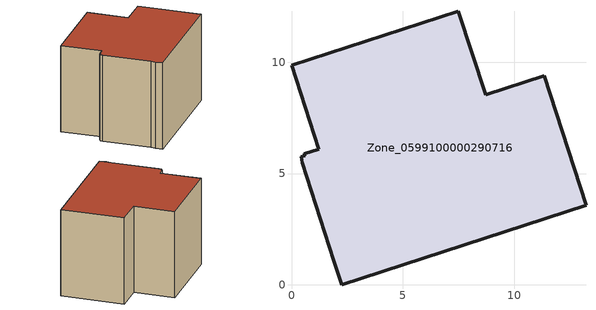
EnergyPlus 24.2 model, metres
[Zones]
Zone_0599100000290716
 floor ground (C_G): 0.44,5.74 0.6,5.8 0.57,5.89 1.22,6.1 0,9.86 7.5,12.29 8.72,8.53 11.35,9.39 13.23,3.56 2.25,0 2.03,0.67 1.9,1.09 0.48,5.48 z3.76
 wall outside (C_F): 2.25,0 13.23,3.56 11.35,9.39 8.72,8.53 7.5,12.29 0,9.86 1.22,6.1 0.57,5.89 0.6,5.8 0.44,5.74 0.48,5.48 1.9,1.09 2.03,0.67 2.25,0 z3.76:12.34
 roof outside (C_R): 0.6,5.8 0.44,5.74 0.48,5.48 1.9,1.09 2.03,0.67 2.25,0 13.23,3.56 11.35,9.39 8.72,8.53 7.5,12.29 0,9.86 1.22,6.1 0.57,5.89 z12.34
[BUILDING]
Pand.0599100000290716: North Axis=0; Terrain=City; Loads Convergence Tolerance Value=0.04; Temperature Convergence Tolerance Value=0.4; Solar Distribution=FullExterior; Maximum Number of Warmup Days=25; Minimum Number of Warmup Days=1
[Site:Location]
Rotterdam.The.Hague.AP_ZH_NLD Design_Conditions: Latitude=51.96; Longitude=4.45; Time Zone=1; Elevation=-4.5
[SITE:GROUNDTEMPERATURE:BUILDINGSURFACE]
18, 18, 18, 18, 18, 18, 18, 18, 18, 18, 18, 18
[MATERIAL] Thermal Absorptance=0.9; Solar Absorptance=0.7; Visible Absorptance=0.7
Name | Roughness | Thickness | Conductivity | Density | Specific Heat
G.TC.1965-1974 | MediumSmooth | 0.15 | 0.882353 | 540 | 1210
F.TC.1965-1974 | Rough | 0.3 | 0.697674 | 1920 | 840
R.TC.1965-1974 | MediumRough | 0.2 | 0.232558 | 1500 | 1000
[CONSTRUCTION]
C_G: G.TC.1965-1974
C_F: F.TC.1965-1974
C_R: R.TC.1965-1974
[ZONE]
Zone_0599100000290716: Type=1; Multiplier=1; Ceiling Height=Autocalculate; Volume=Autocalculate; Floor Area=autocalculate; Part of Total Floor Area=Yes
[ZONEINFILTRATION:DESIGNFLOWRATE]
Infil_Zone_0599100000290716: Zone or ZoneList or Space or SpaceList=Zone_0599100000290716; Schedule=AlwaysOn; Design Flow Rate Calculation Method=Flow/Area; Flow Rate per Floor Area=0.003; Constant Term Coefficient=1; Temperature Term Coefficient=0; Velocity Term Coefficient=0; Velocity Squared Term Coefficient=0
[HVACTEMPLATE:ZONE:IDEALLOADSAIRSYSTEM]
Zone_0599100000290716: Maximum Heating Supply Air Temperature=50; Minimum Cooling Supply Air Temperature=13; Maximum Heating Supply Air Humidity Ratio=0.0156; Minimum Cooling Supply Air Humidity Ratio=0.0077; Heating Limit=NoLimit; Cooling Limit=NoLimit; Dehumidification Control Type=ConstantSensibleHeatRatio; Cooling Sensible Heat Ratio=0.7; Dehumidification Setpoint=60; Humidification Control Type=None; Humidification Setpoint=30; Outdoor Air Method=None; Outdoor Air Flow Rate per Person=0.00944; Outdoor Air Flow Rate per Zone Floor Area=0; Outdoor Air Flow Rate per Zone=0; Demand Controlled Ventilation Type=None; Outdoor Air Economizer Type=NoEconomizer; Heat Recovery Type=None; Sensible Heat Recovery Effectiveness=0.7; Latent Heat Recovery Effectiveness=0.65
[ZONECONTROL:THERMOSTAT]
ThermostatControl_Zone_0599100000290716: Zone or ZoneList=Zone_0599100000290716; Control Type Schedule=DualSetpointControlType; Control 1=Thermostat_Zone_0599100000290716; Temperature Difference Between Cutout And Setpoint=0
[THERMOSTATSETPOINT:DUALSETPOINT]
Thermostat_Zone_0599100000290716: Heating Setpoint Temperature Schedule=HeatingSetpoint_Zone_0599100000290716; Cooling Setpoint Temperature Schedule=CoolingSetpoint_Zone_0599100000290716
[SCHEDULE:COMPACT]
HeatingSetpoint_Zone_0599100000290716: Through: 12/31, For: AllDays, Until: 24:00, 21
CoolingSetpoint_Zone_0599100000290716: Through: 12/31, For: AllDays, Until: 24:00, 24
DualSetpointControlType: Through: 12/31, For: AllDays, Until: 24:00, 4
AlwaysOn: Through: 12/31, For: AllDays, Until: 24:00, 1
